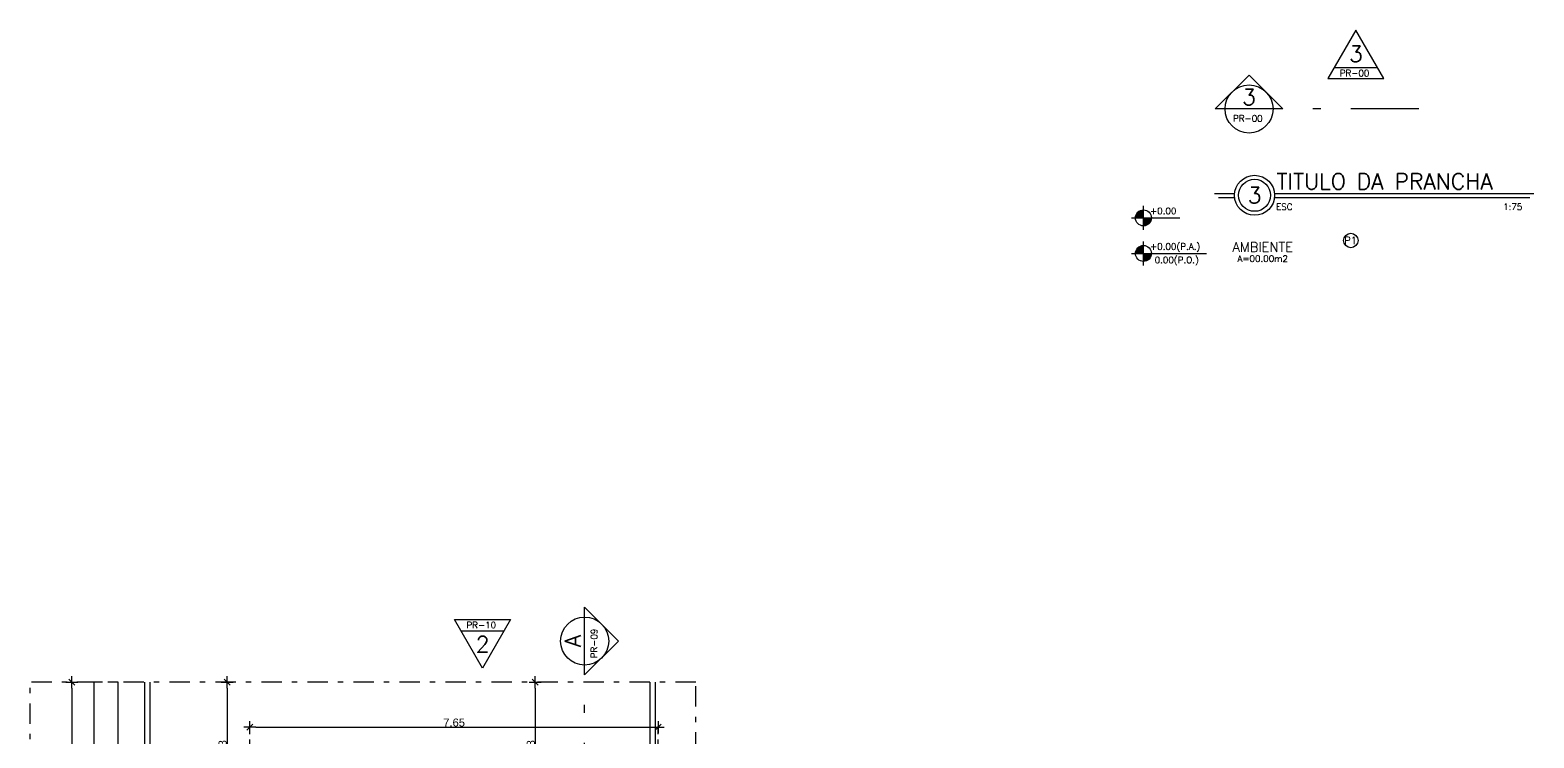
# Model space of a CAD drawing. Header units: millimetres. Extents: x 1974 to 2225, y 1614 to 1800.
# Drawn here: x 2056.59 to 2084.77, y 1644.76 to 1658.02 of the extents above; entities that cross this region are included whole.
import ezdxf
from ezdxf.enums import TextEntityAlignment as Align

# ---------------------------------------------------------------- set-up
doc = ezdxf.new("R2010")
doc.units = ezdxf.units.MM
doc.header["$LTSCALE"] = 0.03
doc.header["$PDMODE"] = 34
doc.linetypes.add('DASHDOT', pattern=[25.4, 12.7, -6.35, 0, -6.35])
doc.linetypes.add('HIDDEN', pattern=[9.525, 6.35, -3.175])
for name, color, linetype in [('COTA', 250, 'Continuous'), ('PL09', 9, 'Continuous'), ('PL2', 2, 'Continuous'), ('PL251', 251, 'Continuous'), ('PL3', 3, 'Continuous'), ('PL6', 6, 'Continuous'), ('Texto', 4, 'Continuous')]:
    doc.layers.add(name, color=color, linetype=linetype)
doc.styles.add('AMB75', font='ROMANS.SHX', dxfattribs={"height": 0.12})
doc.styles.add('COTA75', font='ROMANS.SHX', dxfattribs={"height": 0.12})
doc.styles.get("Standard").update_dxf_attribs({"font": 'arial.ttf'})
doc.styles.add('TIT75', font='ROMANS.SHX', dxfattribs={"height": 0.2})
doc.dimstyles.new('TICK01', dxfattribs={"dimscale": 0, "dimtxt": 2, "dimasz": 1.5, "dimexe": 0.18, "dimexo": 0.06, "dimgap": 0.09, "dimtad": 1, "dimzin": 4, "dimdsep": 46, "dimtxsty": 'Standard', "dimblk": 'TICK1', "dimcen": 0.09, "dimclrd": 256, "dimclre": 256, "dimclrt": 4, "dimaunit": 1, "dimadec": 0, "dimazin": 0, "dimtfac": 1, "dimtix": 1, "dimtmove": 2, "dimatfit": 3, "dimldrblk": 'TICK1', "dimfxl": 1, "dimtolj": 1, "dimtzin": 12, "dimarcsym": 0})

# ---------------------------------------------------------------- blocks, each defined once
blk = doc.blocks.new('TICK1')
for p, q in [((-1, 0), (1, 0)), ((0.5, 0.5), (-0.5, -0.5)), ((0, 1), (0, -1))]:
    blk.add_line(p, q)
blk = doc.blocks.new('*D72')
at = {"layer": 'COTA', "linetype": 'HIDDEN', "lineweight": -2, "transparency": 16777216}
for p, q in [((2060.706, 1644.534), (2060.706, 1644.973)), ((2068.358, 1644.534), (2068.358, 1644.973))]:
    blk.add_line(p, q, dxfattribs=at)
at = {"layer": 'COTA', "lineweight": -2, "transparency": 16777216}
blk.add_line((2060.819, 1644.96), (2068.246, 1644.96), dxfattribs=at)
at = {"layer": 'DEFPOINTS', "color": 0, "transparency": 16777216}
for p in [(2068.358, 1644.96), (2060.706, 1644.53), (2068.358, 1644.53)]:
    blk.add_point(p, dxfattribs=at)
at = {"layer": 'COTA', "lineweight": -2, "transparency": 16777216, "xscale": 0.112499999905691, "yscale": 0.112499999905691, "zscale": 0.112499999905691, "rotation": 180}
blk.add_blockref('TICK1', (2060.706, 1644.96), dxfattribs=at)
at = {"layer": 'COTA', "lineweight": -2, "transparency": 16777216, "xscale": 0.112499999905691, "yscale": 0.112499999905691, "zscale": 0.112499999905691}
blk.add_blockref('TICK1', (2068.358, 1644.96), dxfattribs=at)
at = {"layer": 'COTA', "color": 4, "transparency": 16777216, "insert": (2064.532, 1645.043), "char_height": 0.15, "attachment_point": 5}
blk.add_mtext('\\A1;7.65', dxfattribs=at)
blk = doc.blocks.new('*D122')
at = {"layer": 'COTA', "linetype": 'HIDDEN', "lineweight": -2, "transparency": 16777216}
for p, q in [((2058.235, 1645.799), (2057.357, 1645.799)), ((2058.235, 1641.908), (2057.357, 1641.908))]:
    blk.add_line(p, q, dxfattribs=at)
at = {"layer": 'COTA', "lineweight": -2, "transparency": 16777216}
blk.add_line((2057.371, 1645.687), (2057.371, 1642.021), dxfattribs=at)
at = {"layer": 'DEFPOINTS', "color": 0, "transparency": 16777216}
for p in [(2058.239, 1645.799), (2057.371, 1641.908), (2058.239, 1641.908)]:
    blk.add_point(p, dxfattribs=at)
at = {"layer": 'COTA', "lineweight": -2, "transparency": 16777216, "xscale": 0.112499999905691, "yscale": 0.112499999905691, "zscale": 0.112499999905691}
for p, rotation in [((2057.371, 1645.799), 90), ((2057.371, 1641.908), 270)]:
    blk.add_blockref('TICK1', p, dxfattribs=dict(at, rotation=rotation))
at = {"layer": 'COTA', "color": 4, "transparency": 16777216, "insert": (2057.287, 1643.854), "char_height": 0.15, "attachment_point": 5, "rotation": 90}
blk.add_mtext('\\A1;3.89', dxfattribs=at)
blk = doc.blocks.new('*D160')
at = {"layer": 'COTA', "linetype": 'HIDDEN', "lineweight": -2, "transparency": 16777216}
for p, q in [((2060.273, 1645.799), (2060.264, 1645.799)), ((2060.273, 1643.223), (2060.264, 1643.223))]:
    blk.add_line(p, q, dxfattribs=at)
at = {"layer": 'COTA', "lineweight": -2, "transparency": 16777216}
blk.add_line((2060.277, 1645.687), (2060.277, 1643.336), dxfattribs=at)
at = {"layer": 'DEFPOINTS', "color": 0, "transparency": 16777216}
for p in [(2060.277, 1645.799), (2060.277, 1643.223), (2060.277, 1643.223)]:
    blk.add_point(p, dxfattribs=at)
at = {"layer": 'COTA', "lineweight": -2, "transparency": 16777216, "xscale": 0.112499999905691, "yscale": 0.112499999905691, "zscale": 0.112499999905691}
for p, rotation in [((2060.277, 1645.799), 90), ((2060.277, 1643.223), 270)]:
    blk.add_blockref('TICK1', p, dxfattribs=dict(at, rotation=rotation))
at = {"layer": 'COTA', "color": 4, "transparency": 16777216, "insert": (2060.194, 1644.511), "char_height": 0.15, "attachment_point": 5, "rotation": 90}
blk.add_mtext('\\A1;2.58', dxfattribs=at)
blk = doc.blocks.new('*D169')
at = {"layer": 'COTA', "lineweight": -2, "transparency": 16777216}
blk.add_line((2066.053, 1645.687), (2066.053, 1643.336), dxfattribs=at)
at = {"layer": 'COTA', "linetype": 'HIDDEN', "lineweight": -2, "transparency": 16777216}
for p, q in [((2066.057, 1645.799), (2066.066, 1645.799)), ((2066.048, 1643.223), (2066.039, 1643.223))]:
    blk.add_line(p, q, dxfattribs=at)
at = {"layer": 'DEFPOINTS', "color": 0, "transparency": 16777216}
for p in [(2066.053, 1645.799), (2066.053, 1643.223), (2066.053, 1643.223)]:
    blk.add_point(p, dxfattribs=at)
at = {"layer": 'COTA', "lineweight": -2, "transparency": 16777216, "xscale": 0.112499999905691, "yscale": 0.112499999905691, "zscale": 0.112499999905691}
for p, rotation in [((2066.053, 1645.799), 90), ((2066.053, 1643.223), 270)]:
    blk.add_blockref('TICK1', p, dxfattribs=dict(at, rotation=rotation))
at = {"layer": 'COTA', "color": 4, "transparency": 16777216, "insert": (2065.97, 1644.511), "char_height": 0.15, "attachment_point": 5, "rotation": 90}
blk.add_mtext('\\A1;2.58', dxfattribs=at)
blk = doc.blocks.new('VISTA75')
at = {"layer": 'PL3'}
for p, q in [((0, 0.909), (-0.525, 0)), ((0.525, 0), (0, 0.909)), ((-0.525, 0), (0.525, 0)), ((-0.404, 0.21), (0.404, 0.21))]:
    blk.add_line(p, q, dxfattribs=at)
blk = doc.blocks.new('CORTE75')
at = {"layer": 'PL3'}
for p, q in [((-0.636, 0), (0, 0.636)), ((0.636, 0), (0, 0.636)), ((0.636, 0), (-0.636, 0)), ((1.348, 0), (1.198, 0)), ((3.182, 0), (1.909, 0))]:
    blk.add_line(p, q, dxfattribs=at)
blk.add_circle((0, 0), 0.45, dxfattribs=at)

msp = doc.modelspace()

# ---------------------------------------------------------------- linework, layer by layer
at = {"color": 5, "linetype": 'DASHDOT'}
for p, q in [((2056.586, 1619.163), (2056.586, 1645.799)), ((2069.061, 1645.799), (2056.586, 1645.799)), ((2069.061, 1626.381), (2069.061, 1645.799))]:
    msp.add_line(p, q, dxfattribs=at)
at = {"layer": 'PL09', "const_width": 0.15}
for points in [[(2077.449, 1654.577, 0.414214), (2077.374, 1654.502, 1)], [(2077.449, 1654.427, 0.414214), (2077.524, 1654.502, 1)], [(2077.449, 1653.911, 0.414214), (2077.374, 1653.836, 1)], [(2077.449, 1653.761, 0.414214), (2077.524, 1653.836, 1)]]:
    msp.add_lwpolyline(points, format="xyb", dxfattribs=at)
at = {"layer": 'PL2'}
for p, q in [((2078.856, 1654.888), (2079.158, 1654.888)), ((2079.904, 1654.888), (2084.691, 1654.888))]:
    msp.add_line(p, q, dxfattribs=at)
msp.add_circle((2079.531, 1654.926), 0.3, dxfattribs=at)
at = {"layer": 'PL251'}
for p, q in [((2058.739, 1641.973), (2058.739, 1645.799)), ((2058.839, 1641.973), (2058.839, 1645.799)), ((2068.208, 1643.223), (2068.208, 1645.799)), ((2068.308, 1643.944), (2068.308, 1645.799))]:
    msp.add_line(p, q, dxfattribs=at)
at = {"layer": 'PL3'}
for p, q in [((2077.449, 1654.277), (2077.449, 1654.727)), ((2077.224, 1654.502), (2078.128, 1654.502)), ((2077.449, 1653.611), (2077.449, 1654.061)), ((2077.224, 1653.836), (2078.629, 1653.836))]:
    msp.add_line(p, q, dxfattribs=at)
for centre, radius in [((2077.449, 1654.502), 0.15), ((2081.335, 1654.079), 0.135), ((2077.449, 1653.836), 0.15)]:
    msp.add_circle(centre, radius, dxfattribs=at)
at = {"layer": 'PL6'}
for p, q in [((2078.781, 1654.963), (2079.158, 1654.963)), ((2079.904, 1654.963), (2084.766, 1654.963)), ((2057.786, 1625.681), (2057.786, 1645.799)), ((2058.239, 1634.727), (2058.239, 1645.799))]:
    msp.add_line(p, q, dxfattribs=at)
msp.add_circle((2079.531, 1654.926), 0.375, dxfattribs=at)

# ---------------------------------------------------------------- block references
at = {"layer": 'PL3'}
for name, p in [('VISTA75', (2081.43, 1657.114)), ('CORTE75', (2079.427, 1656.544))]:
    msp.add_blockref(name, p, dxfattribs=at)
at = {"layer": 'PL3', "rotation": 270}
msp.add_blockref('CORTE75', (2066.978, 1646.572), dxfattribs=at)
at = {"layer": 'PL3', "xscale": -1, "rotation": 180}
msp.add_blockref('VISTA75', (2065.066, 1646.973), dxfattribs=at)

# ---------------------------------------------------------------- texts
at = {"layer": 'Texto', "style": 'TIT75'}
for s, p in [('3', (2081.43, 1657.575)), ('3', (2079.427, 1656.768)), ('3', (2079.531, 1654.926)), ('2', (2065.066, 1646.512))]:
    msp.add_text(s, height=0.3, dxfattribs=at).set_placement(p, align=Align.MIDDLE)
at = {"layer": 'Texto'}
for s, height, style, p in [('PR-00', 0.12, 'COTA75', (2081.127, 1657.156)), ('PR-00', 0.12, 'COTA75', (2079.127, 1656.307)), ('TITULO DA PRANCHA', 0.3, 'TIT75', (2079.944, 1655.038)), ('ESC', 0.12, 'COTA75', (2079.933, 1654.651)), ('1:75', 0.12, 'COTA75', (2084.189, 1654.651)), ('+0.00', 0.12, 'COTA75', (2077.573, 1654.574)), ('+0.00(P.A.)', 0.12, 'COTA75', (2077.573, 1653.907)), (' 0.00(P.O.)', 0.12, 'COTA75', (2077.576, 1653.654)), ('PR-10', 0.12, 'COTA75', (2064.763, 1646.811))]:
    msp.add_text(s, height=height, dxfattribs=dict(at, style=style)).set_placement(p)
for s, height, style, p in [('P1', 0.135, 'AMB75', (2081.331, 1654.012)), ('AMBIENTE', 0.18, 'AMB75', (2079.683, 1653.867)), ('A=00.00m2', 0.12, 'COTA75', (2079.683, 1653.68))]:
    msp.add_text(s, height=height, dxfattribs=dict(at, style=style)).set_placement(p, align=Align.CENTER)
at = {"layer": 'Texto', "style": 'TIT75'}
msp.add_text('A', height=0.3, rotation=90, dxfattribs=at).set_placement((2066.755, 1646.572), align=Align.MIDDLE)
at = {"layer": 'Texto', "style": 'COTA75'}
msp.add_text('PR-09', height=0.12, rotation=90, dxfattribs=at).set_placement((2067.215, 1646.249))

# ---------------------------------------------------------------- dimensions: what is measured, and where the dimension line sits
at = {"layer": 'COTA'}
for base, p1, p2, picture, middle in [((2057.371, 1641.908), (2058.239, 1645.799), (2058.239, 1641.908), '*D122', (2057.287, 1643.854)), ((2060.277, 1643.223), (2060.277, 1645.799), (2060.277, 1643.223), '*D160', (2060.194, 1644.511)), ((2066.053, 1643.223), (2066.053, 1645.799), (2066.053, 1643.223), '*D169', (2065.97, 1644.511))]:
    dim = msp.add_linear_dim(base=base, p1=p1, p2=p2, angle=90, dimstyle='TICK01', override={"dimscale": 0.075}, dxfattribs=at)
    dim.commit()
    dim.dimension.update_dxf_attribs({"geometry": picture, "text_midpoint": middle})
dim = msp.add_linear_dim(base=(2068.358, 1644.96), p1=(2060.706, 1644.53), p2=(2068.358, 1644.53), dimstyle='TICK01', override={"dimscale": 0.075}, dxfattribs=at)
dim.commit()
dim.dimension.update_dxf_attribs({"geometry": '*D72', "text_midpoint": (2064.532, 1645.043)})

doc.saveas('drawing.dxf')
